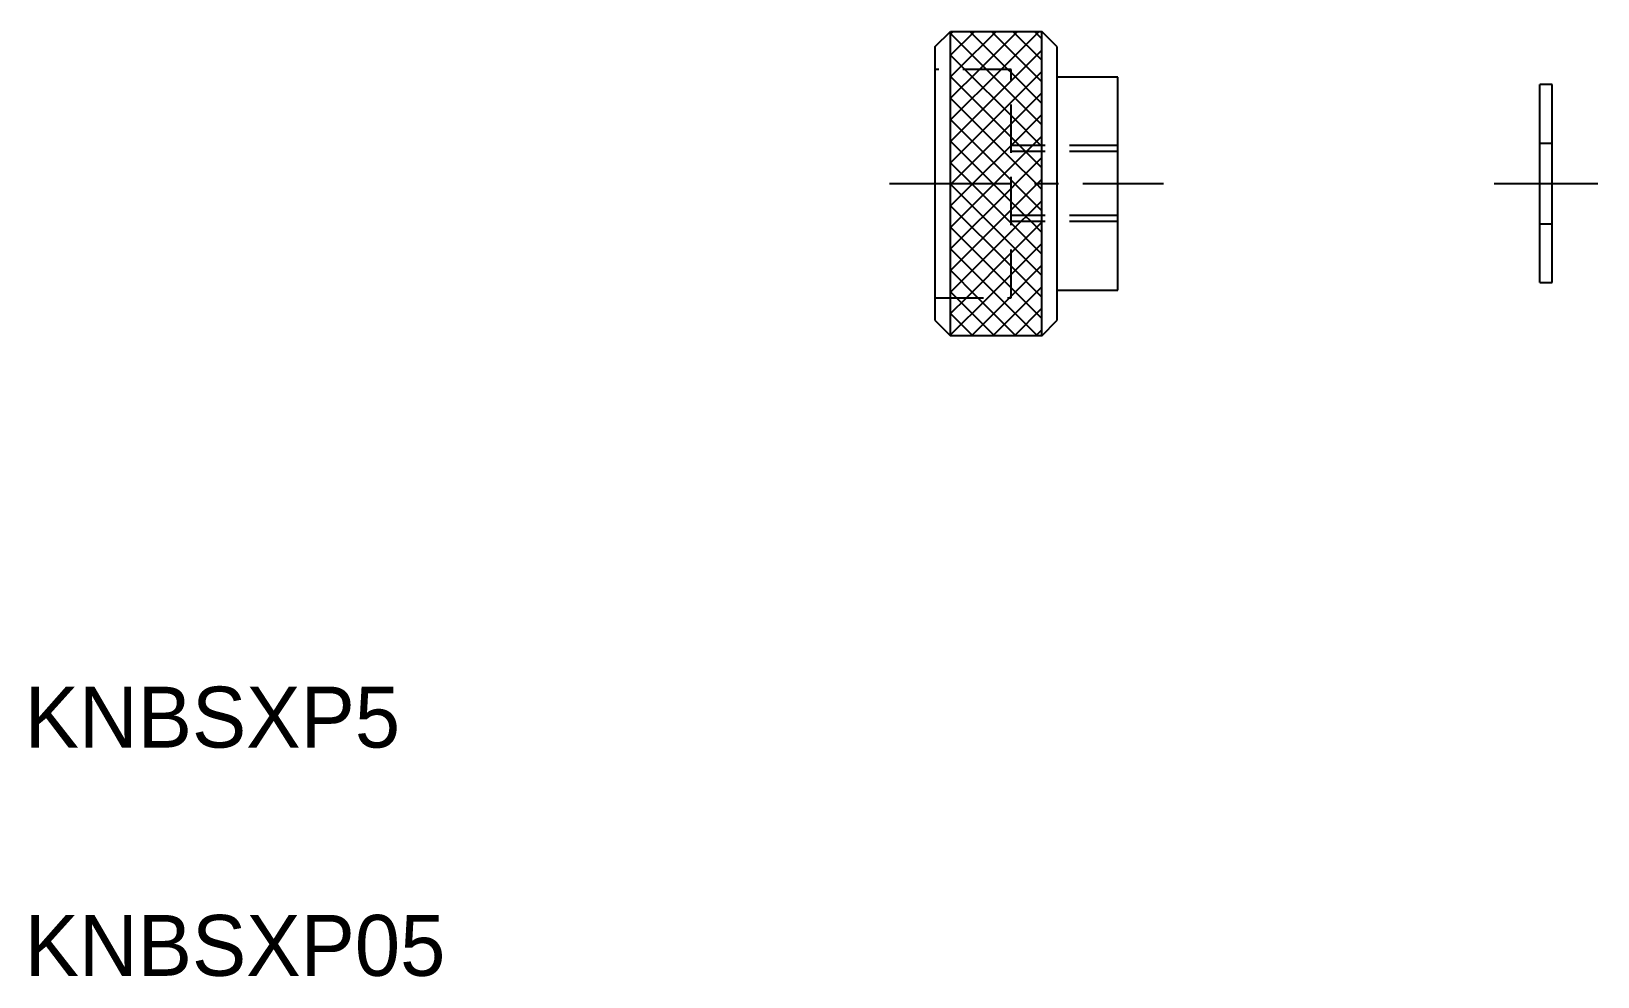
# Model space of a CAD drawing. Extents: x 123 to 226, y -29 to 33.
import ezdxf

# ---------------------------------------------------------------- set-up
doc = ezdxf.new("R2010")
doc.units = 0
doc.header["$LTSCALE"] = 0.25
doc.linetypes.add('CENTER', pattern=[50.8, 31.75, -6.35, 6.35, -6.35])
doc.linetypes.add('DASHED', pattern=[19.05, 12.7, -6.35])
doc.layers.get('0').update_dxf_attribs({"linetype": 'CONTINUOUS'})
doc.layers.add('CENTER', color=1, linetype='CENTER')

# ---------------------------------------------------------------- blocks, each defined once
blk = doc.blocks.new('*X1')
at = {"color": 0, "linetype": 'CONTINUOUS'}
for p, q in [((-12863.03, -197.33), (-12861.54, -195.84)), ((-12863.03, -195.92), (-12862.96, -195.84)), ((-12863.03, -198.75), (-12860.53, -196.25)), ((-12860.53, -198.32), (-12863, -195.84)), ((-12860.53, -196.9), (-12861.59, -195.84)), ((-12860.53, -199.08), (-12857.3, -195.84)), ((-12860.53, -197.66), (-12858.71, -195.84)), ((-12860.53, -196.25), (-12860.13, -195.84)), ((-12856.18, -199.84), (-12860.18, -195.84)), ((-12859.88, -199.84), (-12855.88, -195.84)), ((-12854.76, -199.84), (-12858.76, -195.84)), ((-12858.47, -199.84), (-12854.47, -195.84)), ((-12853.35, -199.84), (-12857.35, -195.84)), ((-12857.06, -199.84), (-12853.06, -195.84)), ((-12853.03, -198.75), (-12855.93, -195.84)), ((-12853.03, -197.33), (-12854.52, -195.84)), ((-12853.03, -195.92), (-12853.1, -195.84)), ((-12853.03, -198.65), (-12850.23, -195.84)), ((-12853.03, -197.23), (-12851.64, -195.84)), ((-12849.1, -199.84), (-12853.03, -195.92)), ((-12852.81, -199.84), (-12848.81, -195.84)), ((-12847.69, -199.84), (-12851.69, -195.84)), ((-12851.4, -199.84), (-12847.4, -195.84)), ((-12846.28, -199.84), (-12850.28, -195.84)), ((-12849.98, -199.84), (-12845.98, -195.84)), ((-12845.53, -199.18), (-12848.86, -195.84)), ((-12845.53, -197.76), (-12847.45, -195.84)), ((-12845.53, -196.35), (-12846.03, -195.84)), ((-12845.53, -198.22), (-12843.16, -195.84)), ((-12845.53, -196.8), (-12844.57, -195.84)), ((-12843.03, -198.85), (-12845.53, -196.35)), ((-12843.03, -197.43), (-12844.62, -195.84)), ((-12843.03, -196.02), (-12843.2, -195.84)), ((-12860.53, -199.73), (-12863.03, -197.23)), ((-12857.59, -199.84), (-12860.53, -196.9)), ((-12855.64, -199.84), (-12853.03, -197.23)), ((-12850.52, -199.84), (-12853.03, -197.33)), ((-12848.57, -199.84), (-12845.53, -196.8)), ((-12845.53, -199.63), (-12843.03, -197.13)), ((-12863.03, -200.16), (-12860.53, -197.66)), ((-12859.83, -201.84), (-12863.03, -198.65)), ((-12859, -199.84), (-12860.53, -198.32)), ((-12854.23, -199.84), (-12853.03, -198.65)), ((-12847.16, -199.84), (-12845.53, -198.22)), ((-12846.33, -201.84), (-12843.03, -198.55)), ((-12843.03, -200.26), (-12845.53, -197.76)), ((-12863.03, -201.58), (-12860.53, -199.08)), ((-12851.93, -199.84), (-12853.03, -198.75)), ((-12845.74, -199.84), (-12845.53, -199.63)), ((-12843.03, -201.68), (-12845.53, -199.18)), ((-12861.25, -201.84), (-12863.03, -200.06)), ((-12861.88, -201.84), (-12859.88, -199.84)), ((-12860.42, -199.84), (-12860.53, -199.73)), ((-12860.47, -201.84), (-12858.47, -199.84)), ((-12858.42, -201.84), (-12860.42, -199.84)), ((-12859.06, -201.84), (-12857.06, -199.84)), ((-12857, -201.84), (-12859, -199.84)), ((-12857.64, -201.84), (-12855.64, -199.84)), ((-12855.59, -201.84), (-12857.59, -199.84)), ((-12855.53, -200.49), (-12856.18, -199.84)), ((-12855.13, -200.89), (-12855.53, -200.49)), ((-12855.13, -200.75), (-12854.23, -199.84)), ((-12854.81, -201.84), (-12853.03, -200.06)), ((-12853.03, -201.58), (-12854.76, -199.84)), ((-12853.03, -200.16), (-12853.35, -199.84)), ((-12853.03, -201.48), (-12851.4, -199.84)), ((-12853.03, -200.06), (-12852.81, -199.84)), ((-12851.35, -201.84), (-12853.03, -200.16)), ((-12850.93, -200.85), (-12851.93, -199.84)), ((-12850.93, -200.79), (-12850.53, -200.39)), ((-12850.53, -201.8), (-12848.57, -199.84)), ((-12850.53, -200.39), (-12849.98, -199.84)), ((-12848.52, -201.84), (-12850.52, -199.84)), ((-12849.16, -201.84), (-12847.16, -199.84)), ((-12847.1, -201.84), (-12849.1, -199.84)), ((-12847.74, -201.84), (-12845.74, -199.84)), ((-12845.69, -201.84), (-12847.69, -199.84)), ((-12844.28, -201.84), (-12846.28, -199.84)), ((-12844.91, -201.84), (-12843.03, -199.96)), ((-12862.66, -201.84), (-12863.03, -201.47)), ((-12856.23, -201.84), (-12855.53, -201.15)), ((-12855.53, -201.15), (-12855.13, -200.75)), ((-12854.18, -201.84), (-12855.13, -200.89)), ((-12853.4, -201.84), (-12853.03, -201.48)), ((-12852.76, -201.84), (-12853.03, -201.58)), ((-12851.98, -201.84), (-12850.93, -200.79)), ((-12850.53, -201.25), (-12850.93, -200.85)), ((-12849.93, -201.84), (-12850.53, -201.25)), ((-12843.5, -201.84), (-12843.03, -201.38)), ((-12850.57, -201.84), (-12850.53, -201.8))]:
    blk.add_line(p, q, dxfattribs=at)

msp = doc.modelspace()

# ---------------------------------------------------------------- linework, layer by layer
at = {"color": 7, "linetype": 'CONTINUOUS'}
for p, q in [((182.33, 31.62), (183.33, 32.62)), ((183.33, 32.62), (189.33, 32.62)), ((183.33, 12.62), (183.33, 32.62)), ((190.33, 31.62), (189.33, 32.62)), ((189.33, 12.62), (189.33, 32.62)), ((182.33, 13.62), (182.33, 31.62)), ((190.33, 31.62), (190.33, 13.62)), ((194.33, 29.62), (190.33, 29.62)), ((194.33, 15.62), (194.33, 29.62)), ((222.07, 16.12), (222.07, 29.12)), ((222.87, 29.12), (222.07, 29.12)), ((222.87, 16.12), (222.87, 29.12)), ((187.33, 18.87), (187.33, 18.87)), ((190.33, 15.62), (194.33, 15.62)), ((222.07, 16.12), (222.87, 16.12)), ((182.33, 13.62), (183.33, 12.62)), ((189.33, 12.62), (190.33, 13.62)), ((189.33, 12.62), (183.33, 12.62))]:
    msp.add_line(p, q, dxfattribs=at)
at = {"color": 3, "linetype": 'DASHED'}
for p, q in [((187.33, 30.12), (182.33, 30.12)), ((187.33, 15.12), (187.33, 30.12)), ((194.33, 25.12), (187.33, 25.12)), ((194.33, 24.72), (187.33, 24.72)), ((222.07, 25.27), (222.87, 25.27)), ((194.33, 20.52), (187.33, 20.52)), ((194.33, 20.12), (187.33, 20.12)), ((222.07, 19.97), (222.87, 19.97)), ((182.33, 15.12), (187.33, 15.12))]:
    msp.add_line(p, q, dxfattribs=at)
at = {"layer": 'CENTER', "color": 1, "linetype": 'CENTER'}
for p, q in [((179.33, 22.62), (197.33, 22.62)), ((219.07, 22.62), (225.87, 22.62))]:
    msp.add_line(p, q, dxfattribs=at)

# ---------------------------------------------------------------- block references
at = {"color": 3, "linetype": 'CONTINUOUS', "rotation": 90}
msp.add_blockref('*X1', (-12.52, 12875.65), dxfattribs=at)

# ---------------------------------------------------------------- texts
at = {"color": 7, "linetype": 'CONTINUOUS'}
for s, p in [('KNBSXP5', (122.49, -14.44)), ('KNBSXP05', (122.49, -29.44))]:
    msp.add_text(s, height=4, dxfattribs=at).set_placement(p)

doc.saveas('drawing.dxf')
